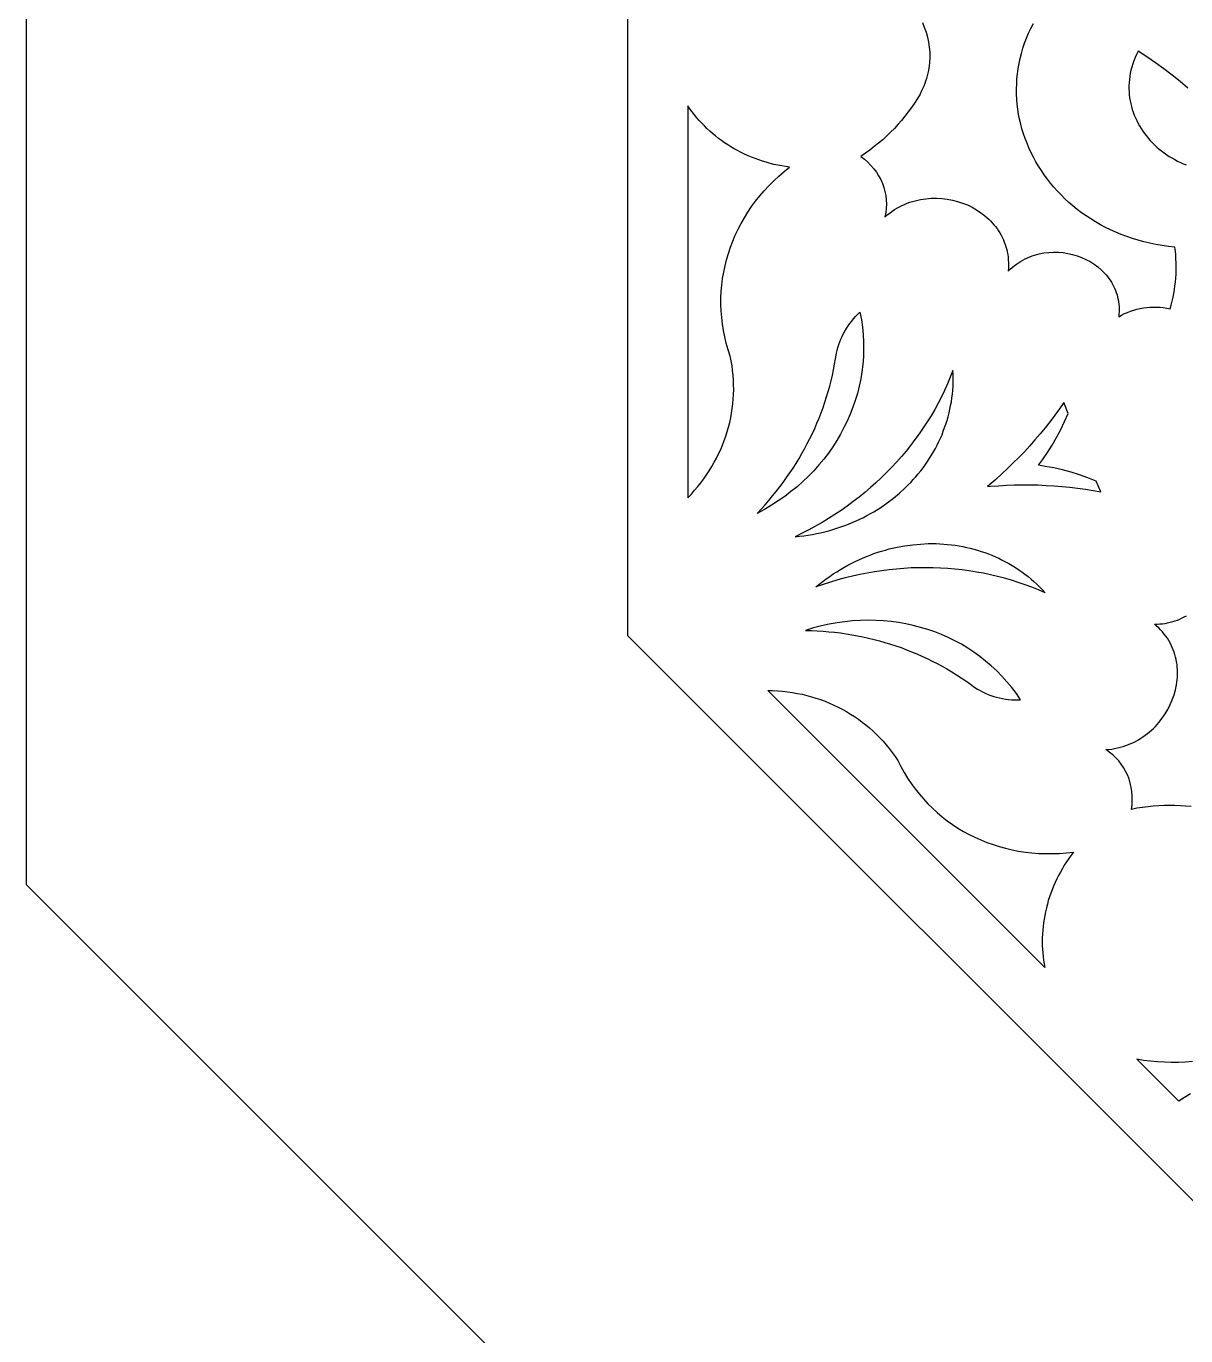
# Model space of a CAD drawing. Extents: x -3069 to -2029, y 258 to 1298.
# Drawn here: x -3069.2 to -2972.8, y 524.8 to 633.8 of the extents above; entities that cross this region are included whole.
import ezdxf

# ---------------------------------------------------------------- set-up
doc = ezdxf.new("R2010")
doc.units = 0
doc.layers.add('LAYER_1', color=18, linetype='CONTINUOUS')
doc.layers.add('LAYER_2', color=174, linetype='CONTINUOUS')

msp = doc.modelspace()

# ---------------------------------------------------------------- linework, layer by layer
at = {"layer": 'LAYER_1'}
for points in [[(-2333.8, 257.75), (-2029.19, 562.36), (-2029.19, 993.14), (-2333.8, 1297.75), (-2764.58, 1297.75), (-3069.19, 993.14), (-3069.19, 562.36), (-2764.58, 257.75)], [(-3014.18, 627.14), (-3014.18, 594.53), (-3013.89, 594.84), (-3013.62, 595.15), (-3013.35, 595.46), (-3013.1, 595.78), (-3012.85, 596.11), (-3012.62, 596.44), (-3012.4, 596.78), (-3012.18, 597.13), (-3011.98, 597.48), (-3011.8, 597.83), (-3011.62, 598.19), (-3011.45, 598.55), (-3011.3, 598.91), (-3011.15, 599.28), (-3011.02, 599.66), (-3010.9, 600.03), (-3010.8, 600.41), (-3010.7, 600.8), (-3010.62, 601.18), (-3010.55, 601.57), (-3010.49, 601.96), (-3010.44, 602.35), (-3010.41, 602.74), (-3010.38, 603.13), (-3010.37, 603.53), (-3010.38, 603.93), (-3010.39, 604.32), (-3010.42, 604.72), (-3010.46, 605.12), (-3010.51, 605.51), (-3010.58, 605.91), (-3010.66, 606.31), (-3010.84, 606.84), (-3010.99, 607.38), (-3011.12, 607.91), (-3011.23, 608.45), (-3011.31, 608.99), (-3011.37, 609.53), (-3011.42, 610.07), (-3011.43, 610.61), (-3011.43, 611.15), (-3011.41, 611.69), (-3011.36, 612.22), (-3011.29, 612.76), (-3011.2, 613.29), (-3011.09, 613.81), (-3010.96, 614.33), (-3010.81, 614.85), (-3010.64, 615.36), (-3010.45, 615.86), (-3010.24, 616.36), (-3010, 616.86), (-3009.75, 617.34), (-3009.48, 617.82), (-3009.19, 618.28), (-3008.88, 618.74), (-3008.55, 619.19), (-3008.2, 619.63), (-3007.83, 620.06), (-3007.45, 620.48), (-3007.04, 620.88), (-3006.62, 621.28), (-3006.18, 621.66), (-3005.72, 622.03), (-3006.05, 622.07), (-3006.38, 622.13), (-3006.7, 622.19), (-3007.02, 622.26), (-3007.34, 622.34), (-3007.66, 622.43), (-3007.97, 622.52), (-3008.28, 622.63), (-3008.58, 622.74), (-3008.88, 622.86), (-3009.18, 622.98), (-3009.47, 623.11), (-3009.76, 623.25), (-3010.04, 623.4), (-3010.32, 623.55), (-3010.6, 623.71), (-3010.86, 623.88), (-3011.13, 624.06), (-3011.39, 624.24), (-3011.64, 624.42), (-3011.89, 624.62), (-3012.13, 624.82), (-3012.36, 625.02), (-3012.59, 625.23), (-3012.81, 625.45), (-3013.03, 625.68), (-3013.24, 625.91), (-3013.44, 626.14), (-3013.64, 626.38), (-3013.83, 626.63), (-3014.01, 626.88)], [(-3008.42, 593.23), (-3008.08, 593.59), (-3007.76, 593.95), (-3007.44, 594.31), (-3007.13, 594.68), (-3006.83, 595.05), (-3006.53, 595.43), (-3006.25, 595.81), (-3005.97, 596.2), (-3005.7, 596.59), (-3005.43, 596.99), (-3005.18, 597.39), (-3004.93, 597.79), (-3004.7, 598.2), (-3004.47, 598.61), (-3004.25, 599.03), (-3004.03, 599.45), (-3003.83, 599.87), (-3003.63, 600.3), (-3003.45, 600.72), (-3003.27, 601.16), (-3003.1, 601.59), (-3002.94, 602.03), (-3002.79, 602.47), (-3002.64, 602.92), (-3002.51, 603.36), (-3002.39, 603.81), (-3002.27, 604.26), (-3002.16, 604.72), (-3002.07, 605.17), (-3001.98, 605.63), (-3001.9, 606.09), (-3001.83, 606.55), (-3001.77, 606.79), (-3001.71, 607.03), (-3001.64, 607.27), (-3001.55, 607.5), (-3001.46, 607.73), (-3001.36, 607.95), (-3001.25, 608.18), (-3001.13, 608.39), (-3001, 608.61), (-3000.86, 608.82), (-3000.72, 609.02), (-3000.56, 609.22), (-3000.4, 609.42), (-3000.23, 609.61), (-3000.05, 609.79), (-2999.87, 609.97), (-2999.75, 609.34), (-2999.67, 608.72), (-2999.61, 608.1), (-2999.58, 607.47), (-2999.57, 606.85), (-2999.59, 606.24), (-2999.64, 605.62), (-2999.71, 605.01), (-2999.81, 604.41), (-2999.94, 603.81), (-3000.09, 603.21), (-3000.26, 602.63), (-3000.46, 602.05), (-3000.68, 601.47), (-3000.93, 600.91), (-3001.2, 600.36), (-3001.49, 599.81), (-3001.8, 599.28), (-3002.14, 598.75), (-3002.5, 598.24), (-3002.88, 597.74), (-3003.28, 597.26), (-3003.71, 596.78), (-3004.15, 596.32), (-3004.62, 595.88), (-3005.1, 595.45), (-3005.61, 595.04), (-3006.13, 594.64), (-3006.67, 594.26), (-3007.24, 593.9), (-3007.82, 593.56)], [(-3005.26, 591.29), (-3004.9, 591.33), (-3004.54, 591.37), (-3004.19, 591.42), (-3003.83, 591.48), (-3003.49, 591.55), (-3003.14, 591.62), (-3002.8, 591.7), (-3002.46, 591.79), (-3002.13, 591.88), (-3001.79, 591.99), (-3001.47, 592.1), (-3001.14, 592.21), (-3000.83, 592.33), (-3000.51, 592.46), (-3000.2, 592.6), (-2999.89, 592.74), (-2999.59, 592.89), (-2999.29, 593.05), (-2999, 593.21), (-2998.71, 593.37), (-2998.15, 593.73), (-2997.61, 594.1), (-2997.09, 594.5), (-2996.59, 594.91), (-2996.11, 595.35), (-2995.88, 595.58), (-2995.65, 595.81), (-2995.44, 596.04), (-2995.22, 596.28), (-2995.02, 596.53), (-2994.82, 596.78), (-2994.62, 597.03), (-2994.43, 597.29), (-2994.25, 597.55), (-2994.08, 597.81), (-2993.91, 598.08), (-2993.75, 598.35), (-2993.6, 598.63), (-2993.45, 598.91), (-2993.31, 599.2), (-2993.18, 599.48), (-2993.05, 599.77), (-2992.94, 600.07), (-2992.83, 600.36), (-2992.72, 600.66), (-2992.63, 600.96), (-2992.54, 601.27), (-2992.46, 601.58), (-2992.39, 601.89), (-2992.33, 602.2), (-2992.27, 602.51), (-2992.22, 602.83), (-2992.19, 603.15), (-2992.16, 603.47), (-2992.13, 603.79), (-2992.12, 604.12), (-2992.12, 604.45), (-2992.12, 604.77), (-2992.14, 605.1), (-2992.36, 604.55), (-2992.59, 604), (-2992.84, 603.46), (-2993.1, 602.92), (-2993.37, 602.39), (-2993.66, 601.87), (-2993.96, 601.35), (-2994.28, 600.84), (-2994.61, 600.34), (-2994.95, 599.85), (-2995.3, 599.36), (-2995.66, 598.88), (-2996.04, 598.41), (-2996.43, 597.95), (-2996.83, 597.5), (-2997.24, 597.05), (-2997.66, 596.62), (-2998.1, 596.19), (-2998.54, 595.78), (-2999, 595.37), (-2999.47, 594.97), (-2999.95, 594.58), (-3000.43, 594.21), (-3000.93, 593.84), (-3001.44, 593.48), (-3001.96, 593.13), (-3002.48, 592.8), (-3003.02, 592.47), (-3003.57, 592.16), (-3004.12, 591.86), (-3004.69, 591.57)], [(-2989.28, 595.46), (-2989.02, 595.48), (-2988.36, 595.53), (-2987.69, 595.57), (-2987.03, 595.59), (-2986.37, 595.6), (-2985.71, 595.6), (-2985.05, 595.59), (-2984.39, 595.56), (-2983.74, 595.52), (-2983.08, 595.47), (-2982.43, 595.4), (-2981.78, 595.32), (-2981.13, 595.23), (-2980.48, 595.13), (-2979.84, 595.02), (-2980.23, 595.91), (-2980.92, 596.18), (-2981.62, 596.43), (-2982.32, 596.65), (-2983.03, 596.84), (-2983.75, 597.01), (-2984.48, 597.14), (-2985.02, 597.23), (-2984.7, 597.67), (-2984.28, 598.28), (-2983.89, 598.9), (-2983.52, 599.54), (-2983.18, 600.2), (-2982.86, 600.86), (-2982.57, 601.54), (-2982.92, 602.45), (-2983.29, 601.92), (-2983.68, 601.39), (-2984.07, 600.86), (-2984.48, 600.35), (-2984.89, 599.84), (-2985.32, 599.34), (-2985.76, 598.85), (-2986.2, 598.36), (-2986.66, 597.89), (-2987.12, 597.42), (-2987.6, 596.96), (-2988.08, 596.51), (-2988.58, 596.06), (-2989.08, 595.63)], [(-3003.53, 587.11), (-3003.25, 587.34), (-3002.96, 587.56), (-3002.68, 587.78), (-3002.39, 587.99), (-3002.09, 588.19), (-3001.8, 588.38), (-3001.5, 588.56), (-3001.2, 588.74), (-3000.89, 588.91), (-3000.59, 589.07), (-3000.28, 589.22), (-2999.97, 589.37), (-2999.65, 589.51), (-2999.34, 589.64), (-2999.02, 589.76), (-2998.71, 589.88), (-2998.39, 589.99), (-2998.07, 590.09), (-2997.75, 590.18), (-2997.43, 590.27), (-2996.78, 590.42), (-2996.13, 590.54), (-2995.48, 590.62), (-2994.83, 590.68), (-2994.19, 590.71), (-2993.86, 590.71), (-2993.54, 590.71), (-2993.22, 590.7), (-2992.9, 590.68), (-2992.58, 590.65), (-2992.27, 590.62), (-2991.95, 590.58), (-2991.63, 590.53), (-2991.32, 590.47), (-2991.01, 590.4), (-2990.7, 590.33), (-2990.4, 590.25), (-2990.09, 590.17), (-2989.79, 590.07), (-2989.49, 589.97), (-2989.19, 589.86), (-2988.9, 589.74), (-2988.61, 589.62), (-2988.32, 589.49), (-2988.04, 589.35), (-2987.76, 589.2), (-2987.48, 589.05), (-2987.21, 588.89), (-2986.94, 588.72), (-2986.67, 588.54), (-2986.41, 588.36), (-2986.15, 588.17), (-2985.9, 587.97), (-2985.65, 587.76), (-2985.41, 587.55), (-2985.17, 587.33), (-2984.93, 587.1), (-2984.7, 586.87), (-2984.48, 586.62), (-2985.03, 586.86), (-2985.58, 587.08), (-2986.14, 587.29), (-2986.71, 587.49), (-2987.28, 587.67), (-2987.85, 587.83), (-2988.43, 587.98), (-2989.01, 588.12), (-2989.6, 588.25), (-2990.19, 588.35), (-2990.78, 588.45), (-2991.38, 588.53), (-2991.97, 588.59), (-2992.57, 588.65), (-2993.18, 588.68), (-2993.78, 588.71), (-2994.39, 588.71), (-2995, 588.71), (-2995.61, 588.69), (-2996.22, 588.65), (-2996.83, 588.6), (-2997.44, 588.54), (-2998.05, 588.46), (-2998.67, 588.37), (-2999.28, 588.26), (-2999.89, 588.14), (-3000.5, 588.01), (-3001.11, 587.86), (-3001.72, 587.69), (-3002.32, 587.51), (-3002.93, 587.32)], [(-3004.39, 583.5), (-3003.9, 583.49), (-3003.42, 583.47), (-3002.93, 583.43), (-3002.45, 583.39), (-3001.98, 583.34), (-3001.5, 583.28), (-3001.03, 583.22), (-3000.56, 583.14), (-3000.09, 583.05), (-2999.62, 582.96), (-2999.16, 582.86), (-2998.7, 582.74), (-2998.24, 582.62), (-2997.79, 582.49), (-2997.34, 582.36), (-2996.89, 582.21), (-2996.45, 582.06), (-2996.01, 581.89), (-2995.58, 581.72), (-2995.14, 581.54), (-2994.72, 581.35), (-2994.29, 581.16), (-2993.87, 580.95), (-2993.46, 580.74), (-2993.05, 580.52), (-2992.64, 580.29), (-2992.24, 580.05), (-2991.85, 579.81), (-2991.45, 579.55), (-2991.07, 579.29), (-2990.69, 579.02), (-2990.31, 578.75), (-2990.1, 578.61), (-2989.89, 578.49), (-2989.67, 578.38), (-2989.45, 578.27), (-2989.22, 578.17), (-2988.99, 578.09), (-2988.75, 578.01), (-2988.51, 577.94), (-2988.27, 577.88), (-2988.03, 577.83), (-2987.78, 577.78), (-2987.53, 577.75), (-2987.28, 577.73), (-2987.02, 577.71), (-2986.77, 577.71), (-2986.51, 577.72), (-2986.87, 578.24), (-2987.25, 578.74), (-2987.65, 579.22), (-2988.07, 579.69), (-2988.5, 580.13), (-2988.95, 580.55), (-2989.42, 580.95), (-2989.9, 581.33), (-2990.4, 581.69), (-2990.91, 582.02), (-2991.44, 582.34), (-2991.98, 582.63), (-2992.53, 582.9), (-2993.09, 583.15), (-2993.66, 583.37), (-2994.24, 583.57), (-2994.84, 583.75), (-2995.44, 583.91), (-2996.05, 584.04), (-2996.66, 584.15), (-2997.28, 584.23), (-2997.91, 584.29), (-2998.55, 584.33), (-2999.19, 584.34), (-2999.83, 584.32), (-3000.48, 584.28), (-3001.13, 584.22), (-3001.78, 584.13), (-3002.43, 584.01), (-3003.08, 583.87), (-3003.74, 583.7)], [(-2984.49, 555.45), (-3007.54, 578.51), (-3007.13, 578.5), (-3006.71, 578.48), (-3006.3, 578.44), (-3005.89, 578.39), (-3005.49, 578.33), (-3005.09, 578.26), (-3004.69, 578.18), (-3004.3, 578.09), (-3003.91, 577.98), (-3003.53, 577.87), (-3003.15, 577.74), (-3002.77, 577.6), (-3002.41, 577.45), (-3002.04, 577.29), (-3001.69, 577.12), (-3001.34, 576.94), (-3000.99, 576.74), (-3000.66, 576.54), (-3000.32, 576.33), (-3000, 576.11), (-2999.68, 575.87), (-2999.37, 575.63), (-2999.07, 575.38), (-2998.78, 575.11), (-2998.49, 574.84), (-2998.21, 574.56), (-2997.94, 574.27), (-2997.68, 573.97), (-2997.43, 573.66), (-2997.19, 573.34), (-2996.95, 573.01), (-2996.73, 572.67), (-2996.48, 572.17), (-2996.21, 571.69), (-2995.92, 571.21), (-2995.61, 570.76), (-2995.29, 570.31), (-2994.95, 569.89), (-2994.6, 569.48), (-2994.23, 569.08), (-2993.85, 568.7), (-2993.45, 568.34), (-2993.04, 568), (-2992.62, 567.67), (-2992.18, 567.36), (-2991.73, 567.06), (-2991.27, 566.78), (-2990.8, 566.53), (-2990.31, 566.29), (-2989.82, 566.07), (-2989.32, 565.86), (-2988.81, 565.68), (-2988.29, 565.51), (-2987.76, 565.37), (-2987.22, 565.25), (-2986.68, 565.14), (-2986.12, 565.06), (-2985.57, 564.99), (-2985, 564.95), (-2984.44, 564.93), (-2983.86, 564.93), (-2983.29, 564.95), (-2982.7, 564.99), (-2982.12, 565.05), (-2982.32, 564.79), (-2982.51, 564.52), (-2982.7, 564.24), (-2982.88, 563.96), (-2983.04, 563.68), (-2983.21, 563.4), (-2983.36, 563.11), (-2983.5, 562.82), (-2983.64, 562.53), (-2983.77, 562.23), (-2983.89, 561.93), (-2984.01, 561.63), (-2984.11, 561.33), (-2984.21, 561.02), (-2984.29, 560.72), (-2984.37, 560.41), (-2984.45, 560.1), (-2984.51, 559.79), (-2984.56, 559.48), (-2984.61, 559.17), (-2984.65, 558.86), (-2984.68, 558.55), (-2984.7, 558.24), (-2984.71, 557.93), (-2984.71, 557.61), (-2984.71, 557.3), (-2984.69, 556.99), (-2984.67, 556.68), (-2984.64, 556.37), (-2984.6, 556.07), (-2984.55, 555.76)]]:
    msp.add_lwpolyline(points, close=True, dxfattribs=at)
for points in [[(-2994.68, 634.06), (-2994.52, 633.66), (-2994.37, 633.26), (-2994.26, 632.85), (-2994.17, 632.43), (-2994.11, 632.01), (-2994.07, 631.58), (-2994.07, 631.14), (-2994.09, 630.71), (-2994.14, 630.27), (-2994.18, 630.06), (-2994.23, 629.84), (-2994.28, 629.62), (-2994.34, 629.4), (-2994.41, 629.18), (-2994.49, 628.97), (-2994.57, 628.75), (-2994.66, 628.53), (-2994.77, 628.32), (-2994.87, 628.11), (-2995.1, 627.73), (-2995.34, 627.35), (-2995.59, 626.98), (-2995.85, 626.62), (-2996.13, 626.27), (-2996.41, 625.92), (-2996.7, 625.59), (-2997.01, 625.25), (-2997.32, 624.93), (-2997.65, 624.62), (-2997.98, 624.31), (-2998.33, 624.02), (-2998.68, 623.73), (-2999.04, 623.45), (-2999.42, 623.18), (-2999.8, 622.92), (-2999.5, 622.68), (-2999.22, 622.44), (-2998.96, 622.17), (-2998.72, 621.89), (-2998.51, 621.6), (-2998.32, 621.3), (-2998.15, 620.99), (-2998.01, 620.67), (-2997.89, 620.34), (-2997.8, 620), (-2997.73, 619.66), (-2997.69, 619.31), (-2997.67, 618.96), (-2997.69, 618.6), (-2997.73, 618.25), (-2997.79, 617.9), (-2997.6, 618.06), (-2997.4, 618.21), (-2997.21, 618.35), (-2997, 618.49), (-2996.8, 618.61), (-2996.59, 618.73), (-2996.38, 618.83), (-2996.16, 618.93), (-2995.95, 619.02), (-2995.73, 619.1), (-2995.51, 619.17), (-2995.29, 619.23), (-2995.07, 619.29), (-2994.85, 619.34), (-2994.63, 619.37), (-2994.4, 619.4), (-2994.18, 619.43), (-2993.95, 619.44), (-2993.73, 619.45), (-2993.51, 619.45), (-2993.06, 619.42), (-2992.62, 619.37), (-2992.19, 619.29), (-2991.76, 619.18), (-2991.35, 619.04), (-2990.94, 618.88), (-2990.55, 618.69), (-2990.18, 618.48), (-2989.82, 618.24), (-2989.65, 618.12), (-2989.48, 617.99), (-2989.32, 617.85), (-2989.16, 617.7), (-2989.01, 617.56), (-2988.87, 617.4), (-2988.73, 617.24), (-2988.6, 617.08), (-2988.47, 616.91), (-2988.35, 616.74), (-2988.24, 616.56), (-2988.13, 616.37), (-2988.04, 616.19), (-2987.95, 615.99), (-2987.87, 615.8), (-2987.79, 615.6), (-2987.73, 615.39), (-2987.67, 615.18), (-2987.62, 614.97), (-2987.58, 614.75), (-2987.55, 614.53), (-2987.54, 614.31), (-2987.53, 614.08), (-2987.52, 613.85), (-2987.53, 613.62), (-2987.56, 613.38), (-2987.39, 613.54), (-2987.22, 613.69), (-2987.05, 613.83), (-2986.87, 613.96), (-2986.69, 614.08), (-2986.51, 614.19), (-2986.33, 614.3), (-2986.14, 614.4), (-2985.95, 614.49), (-2985.76, 614.57), (-2985.56, 614.64), (-2985.37, 614.71), (-2985.17, 614.76), (-2984.97, 614.82), (-2984.57, 614.89), (-2984.17, 614.94), (-2983.77, 614.96), (-2983.37, 614.95), (-2982.97, 614.92), (-2982.58, 614.85), (-2982.19, 614.76), (-2981.81, 614.65), (-2981.44, 614.51), (-2981.08, 614.35), (-2980.74, 614.17), (-2980.41, 613.96), (-2980.1, 613.73), (-2979.81, 613.48), (-2979.54, 613.21), (-2979.41, 613.07), (-2979.29, 612.92), (-2979.18, 612.77), (-2979.07, 612.62), (-2978.97, 612.46), (-2978.87, 612.29), (-2978.78, 612.12), (-2978.7, 611.95), (-2978.63, 611.77), (-2978.56, 611.59), (-2978.5, 611.4), (-2978.45, 611.22), (-2978.41, 611.02), (-2978.37, 610.83), (-2978.35, 610.63), (-2978.33, 610.42), (-2978.33, 610.22), (-2978.33, 610.01), (-2978.34, 609.79), (-2978.36, 609.58), (-2978.12, 609.71), (-2977.88, 609.84), (-2977.63, 609.95), (-2977.37, 610.05), (-2977.11, 610.13), (-2976.85, 610.21), (-2976.58, 610.27), (-2976.31, 610.32), (-2976.03, 610.36), (-2975.76, 610.38), (-2975.48, 610.39), (-2975.2, 610.39), (-2974.92, 610.37), (-2974.65, 610.35), (-2974.37, 610.31), (-2974.09, 610.25), (-2974, 610.56), (-2973.92, 610.88), (-2973.84, 611.2), (-2973.78, 611.51), (-2973.72, 611.83), (-2973.68, 612.15), (-2973.64, 612.47), (-2973.61, 612.79), (-2973.59, 613.12), (-2973.58, 613.44), (-2973.57, 613.76), (-2973.58, 614.09), (-2973.6, 614.41), (-2973.62, 614.73), (-2973.65, 615.05), (-2973.7, 615.38), (-2974.23, 615.43), (-2974.75, 615.51), (-2975.26, 615.6), (-2975.76, 615.7), (-2976.26, 615.82), (-2976.75, 615.95), (-2977.22, 616.1), (-2977.69, 616.26), (-2978.15, 616.43), (-2978.59, 616.62), (-2979.03, 616.81), (-2979.46, 617.02), (-2979.88, 617.24), (-2980.28, 617.48), (-2980.68, 617.72), (-2981.07, 617.97), (-2981.44, 618.24), (-2981.8, 618.51), (-2982.16, 618.8), (-2982.5, 619.09), (-2982.83, 619.39), (-2983.14, 619.71), (-2983.45, 620.03), (-2983.74, 620.35), (-2984.02, 620.69), (-2984.29, 621.03), (-2984.55, 621.38), (-2984.79, 621.74), (-2985.03, 622.1), (-2985.24, 622.47), (-2985.45, 622.85), (-2985.64, 623.23), (-2985.82, 623.62), (-2985.98, 624.01), (-2986.14, 624.4), (-2986.27, 624.8), (-2986.4, 625.2), (-2986.5, 625.61), (-2986.6, 626.02), (-2986.68, 626.43), (-2986.74, 626.85), (-2986.79, 627.27), (-2986.83, 627.69), (-2986.85, 628.11), (-2986.85, 628.53), (-2986.84, 628.95), (-2986.82, 629.38), (-2986.78, 629.8), (-2986.72, 630.22), (-2986.64, 630.65), (-2986.55, 631.07), (-2986.45, 631.49), (-2986.32, 631.91), (-2986.18, 632.33), (-2986.02, 632.75), (-2985.85, 633.16), (-2985.66, 633.57), (-2985.45, 633.98)], [(-2972.61, 628.59), (-2973.25, 629.15), (-2973.91, 629.69), (-2974.6, 630.21), (-2975.3, 630.71), (-2976.02, 631.2), (-2976.75, 631.66), (-2976.88, 631.4), (-2977, 631.14), (-2977.1, 630.88), (-2977.19, 630.62), (-2977.27, 630.35), (-2977.34, 630.09), (-2977.4, 629.83), (-2977.44, 629.57), (-2977.47, 629.32), (-2977.5, 629.06), (-2977.51, 628.8), (-2977.51, 628.55), (-2977.5, 628.29), (-2977.48, 628.04), (-2977.45, 627.79), (-2977.41, 627.55), (-2977.36, 627.3), (-2977.3, 627.06), (-2977.23, 626.82), (-2977.15, 626.59), (-2977.06, 626.35), (-2976.97, 626.12), (-2976.86, 625.9), (-2976.75, 625.67), (-2976.63, 625.46), (-2976.5, 625.24), (-2976.36, 625.03), (-2976.21, 624.83), (-2976.06, 624.63), (-2975.9, 624.43), (-2975.73, 624.24), (-2975.56, 624.05), (-2975.38, 623.87), (-2975.19, 623.7), (-2974.99, 623.53), (-2974.79, 623.37), (-2974.59, 623.21), (-2974.37, 623.06), (-2974.16, 622.92), (-2973.93, 622.79), (-2973.7, 622.66), (-2973.47, 622.53), (-2973.23, 622.42), (-2972.99, 622.31), (-2972.74, 622.21)], [(-2972.34, 568.84), (-2972.78, 568.88), (-2973.23, 568.91), (-2973.68, 568.93), (-2974.13, 568.93), (-2974.58, 568.93), (-2975.03, 568.91), (-2975.49, 568.87), (-2975.94, 568.83), (-2976.39, 568.77), (-2976.85, 568.7), (-2977.3, 568.61), (-2977.25, 568.99), (-2977.23, 569.36), (-2977.24, 569.73), (-2977.27, 570.09), (-2977.32, 570.45), (-2977.4, 570.8), (-2977.5, 571.14), (-2977.63, 571.47), (-2977.78, 571.78), (-2977.95, 572.09), (-2978.15, 572.38), (-2978.36, 572.65), (-2978.6, 572.91), (-2978.86, 573.15), (-2979.14, 573.38), (-2979.44, 573.58), (-2979.19, 573.6), (-2978.94, 573.63), (-2978.7, 573.67), (-2978.46, 573.72), (-2978.23, 573.78), (-2978, 573.84), (-2977.77, 573.92), (-2977.55, 574), (-2977.34, 574.09), (-2977.13, 574.18), (-2976.92, 574.29), (-2976.72, 574.4), (-2976.53, 574.52), (-2976.34, 574.64), (-2976.15, 574.77), (-2975.97, 574.91), (-2975.8, 575.05), (-2975.63, 575.2), (-2975.47, 575.35), (-2975.31, 575.51), (-2975.01, 575.84), (-2974.74, 576.19), (-2974.49, 576.55), (-2974.27, 576.93), (-2974.07, 577.32), (-2973.9, 577.72), (-2973.75, 578.13), (-2973.64, 578.55), (-2973.55, 578.97), (-2973.52, 579.18), (-2973.5, 579.39), (-2973.48, 579.6), (-2973.47, 579.82), (-2973.47, 580.03), (-2973.47, 580.24), (-2973.49, 580.45), (-2973.51, 580.66), (-2973.54, 580.87), (-2973.58, 581.07), (-2973.63, 581.28), (-2973.68, 581.48), (-2973.75, 581.69), (-2973.82, 581.88), (-2973.9, 582.08), (-2973.99, 582.27), (-2974.09, 582.47), (-2974.2, 582.65), (-2974.31, 582.84), (-2974.44, 583.02), (-2974.57, 583.19), (-2974.72, 583.37), (-2974.87, 583.53), (-2975.03, 583.7), (-2975.21, 583.86), (-2975.39, 584.01), (-2975.16, 584.02), (-2974.94, 584.03), (-2974.72, 584.05), (-2974.5, 584.08), (-2974.29, 584.12), (-2974.08, 584.17), (-2973.87, 584.23), (-2973.67, 584.29), (-2973.47, 584.36), (-2973.28, 584.44), (-2973.09, 584.53), (-2972.91, 584.62), (-2972.72, 584.72)], [(-2972.23, 547.64), (-2972.81, 547.59), (-2973.39, 547.56), (-2973.97, 547.56), (-2974.55, 547.57), (-2975.13, 547.6), (-2975.71, 547.66), (-2976.29, 547.73), (-2976.86, 547.83), (-2973.44, 544.41), (-2973.37, 544.36), (-2972.88, 544.67), (-2972.38, 544.97)]]:
    msp.add_lwpolyline(points, dxfattribs=at)
at = {"layer": 'LAYER_2'}
msp.add_lwpolyline([(-2354.51, 307.75), (-2079.19, 583.07), (-2079.19, 972.43), (-2354.51, 1247.75), (-2743.87, 1247.75), (-3019.19, 972.43), (-3019.19, 583.07), (-2743.87, 307.75)], close=True, dxfattribs=at)

doc.saveas('drawing.dxf')
